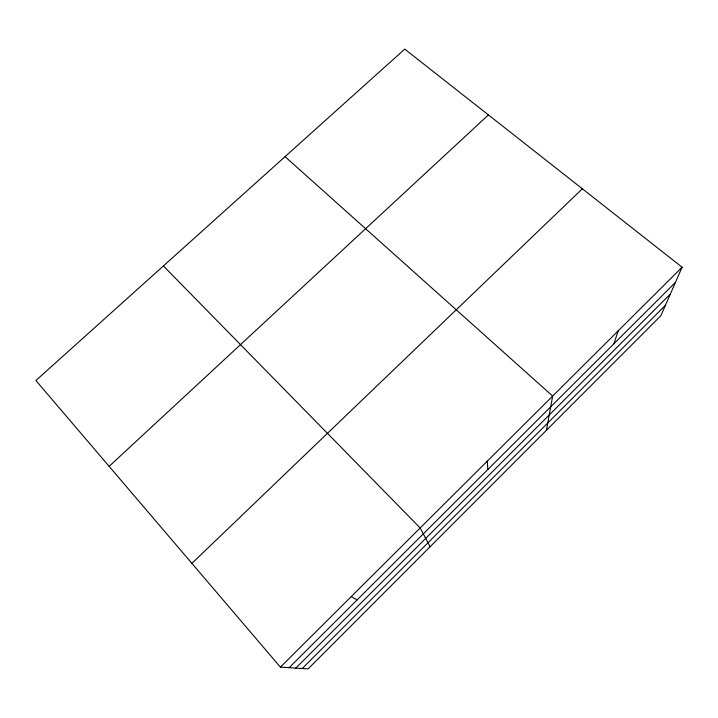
<?xml version="1.0" encoding="UTF-8"?>
<svg xmlns="http://www.w3.org/2000/svg" width="718" height="718" viewBox="0 0 718 718"><rect width="100%" height="100%" fill="white"/><g stroke="black" fill="none" stroke-linecap="round" stroke-linejoin="round"><path stroke-width="1.08" d="M546.434 430.27L552.663 396.085L285.064 156.65M613.872 343.814L618.243 330.792M682.1 267.213L660.847 315.714L308.121 668.88L280.406 667.13L35.9 380.504L404.746 49.12L682.1 267.213L280.406 667.13M295.807 668.099L670.343 294.048M302.242 668.503L665.38 305.356M289.148 667.677L675.441 282.407M191.903 563.379L582.361 188.789M109.136 466.359L488.42 114.916M351.246 596.604L357.097 599.907M163.399 265.956L420.183 527.972L430.073 546.766M487.298 461.153L487.809 469.536"/></g></svg>
